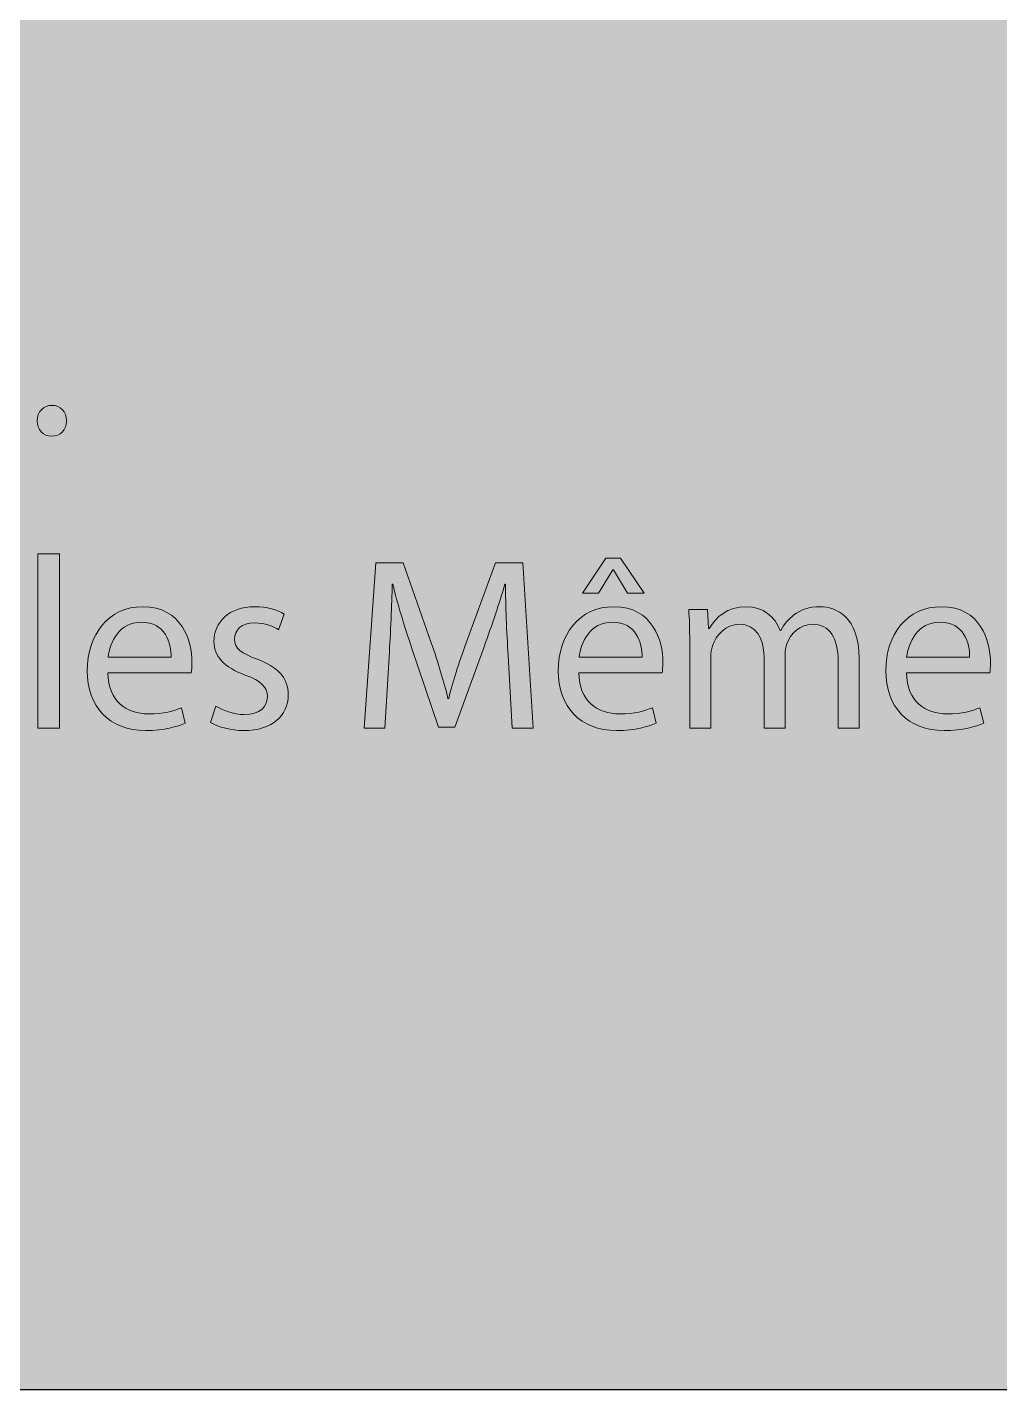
# Model space of a CAD drawing. Header units: inches. Extents: x 8 to 818, y -635 to -10.
# Drawn here: x 735.94 to 752.72, y -586.19 to -562.69 of the extents above; entities that cross this region are included whole.
import ezdxf

# ---------------------------------------------------------------- set-up
doc = ezdxf.new("R2010")
doc.units = ezdxf.units.IN
doc.header["$MEASUREMENT"] = 0
doc.layers.add('Calque 2', color=7, linetype='Continuous')

# ---------------------------------------------------------------- blocks, each defined once
blk = doc.blocks.new('block 14')
at = {"layer": 'Calque 2', "true_color": 0x262425}
h = blk.add_hatch(color=179, dxfattribs=at)
h.dxf.hatch_style = 2
edge = h.paths.add_edge_path()
edge.add_spline(control_points=[(736.116, -569.48), (736.116, -569.323), (736.222, -569.213), (736.37, -569.213), (736.518, -569.213), (736.62, -569.323), (736.62, -569.48), (736.62, -569.632), (736.522, -569.746), (736.366, -569.746), (736.218, -569.746), (736.116, -569.632), (736.116, -569.48)], knot_values=[0, 0, 0, 0, 1, 1, 1, 2, 2, 2, 3, 3, 3, 4, 4, 4, 4], degree=3, periodic=1)
h = blk.add_hatch(color=179, dxfattribs=at)
h.dxf.hatch_style = 2
h.paths.add_polyline_path([(736.129, -571.776), (736.501, -571.776), (736.501, -574.78), (736.129, -574.78)])
h = blk.add_hatch(color=179, dxfattribs=at)
h.dxf.hatch_style = 2
edge = h.paths.add_edge_path()
edge.add_spline(control_points=[(744.238, -573.528), (744.217, -573.13), (744.192, -572.652), (744.196, -572.296), (744.196, -572.296), (744.183, -572.296), (744.183, -572.296), (744.086, -572.631), (743.967, -572.986), (743.824, -573.379), (743.824, -573.379), (743.32, -574.763), (743.32, -574.763), (743.32, -574.763), (743.041, -574.763), (743.041, -574.763), (743.041, -574.763), (742.58, -573.405), (742.58, -573.405), (742.444, -573.003), (742.33, -572.635), (742.25, -572.296), (742.25, -572.296), (742.241, -572.296), (742.241, -572.296), (742.233, -572.652), (742.212, -573.13), (742.186, -573.557), (742.186, -573.557), (742.11, -574.78), (742.11, -574.78), (742.11, -574.78), (741.759, -574.78), (741.759, -574.78), (741.759, -574.78), (741.958, -571.928), (741.958, -571.928), (741.958, -571.928), (742.427, -571.928), (742.427, -571.928), (742.427, -571.928), (742.914, -573.307), (742.914, -573.307), (743.032, -573.659), (743.13, -573.972), (743.202, -574.268), (743.202, -574.268), (743.214, -574.268), (743.214, -574.268), (743.286, -573.98), (743.388, -573.667), (743.515, -573.307), (743.515, -573.307), (744.022, -571.928), (744.022, -571.928), (744.022, -571.928), (744.492, -571.928), (744.492, -571.928), (744.492, -571.928), (744.67, -574.78), (744.67, -574.78), (744.67, -574.78), (744.31, -574.78), (744.31, -574.78), (744.31, -574.78), (744.238, -573.528), (744.238, -573.528)], knot_values=[0, 0, 0, 0, 1, 1, 1, 2, 2, 2, 3, 3, 3, 4, 4, 4, 5, 5, 5, 6, 6, 6, 7, 7, 7, 8, 8, 8, 9, 9, 9, 10, 10, 10, 11, 11, 11, 12, 12, 12, 13, 13, 13, 14, 14, 14, 15, 15, 15, 16, 16, 16, 17, 17, 17, 18, 18, 18, 19, 19, 19, 20, 20, 20, 21, 21, 21, 22, 22, 22, 22], degree=3, periodic=1)
h = blk.add_hatch(color=179, dxfattribs=at)
h.dxf.hatch_style = 2
edge = h.paths.add_edge_path()
edge.add_spline(control_points=[(745.459, -573.824), (745.467, -574.327), (745.788, -574.535), (746.161, -574.535), (746.427, -574.535), (746.588, -574.488), (746.728, -574.429), (746.728, -574.429), (746.791, -574.695), (746.791, -574.695), (746.66, -574.754), (746.436, -574.822), (746.11, -574.822), (745.48, -574.822), (745.103, -574.407), (745.103, -573.79), (745.103, -573.172), (745.467, -572.686), (746.064, -572.686), (746.732, -572.686), (746.91, -573.274), (746.91, -573.65), (746.91, -573.726), (746.901, -573.786), (746.897, -573.824), (746.897, -573.824), (745.459, -573.824), (745.459, -573.824)], knot_values=[0, 0, 0, 0, 1, 1, 1, 2, 2, 2, 3, 3, 3, 4, 4, 4, 5, 5, 5, 6, 6, 6, 7, 7, 7, 8, 8, 8, 9, 9, 9, 9], degree=3, periodic=1)
edge = h.paths.add_edge_path()
edge.add_spline(control_points=[(746.55, -573.557), (746.554, -573.32), (746.453, -572.952), (746.034, -572.952), (745.657, -572.952), (745.492, -573.299), (745.463, -573.557), (745.463, -573.557), (746.55, -573.557), (746.55, -573.557)], knot_values=[0, 0, 0, 0, 1, 1, 1, 2, 2, 2, 3, 3, 3, 3], degree=3, periodic=1)
h.paths.add_polyline_path([(746.178, -571.848), (746.584, -572.453), (746.301, -572.453), (746.055, -572.051), (746.047, -572.051), (745.801, -572.453), (745.522, -572.453), (745.924, -571.848)])
h = blk.add_hatch(color=179, dxfattribs=at)
h.dxf.hatch_style = 2
edge = h.paths.add_edge_path()
edge.add_spline(control_points=[(737.335, -573.824), (737.343, -574.327), (737.665, -574.535), (738.037, -574.535), (738.304, -574.535), (738.465, -574.488), (738.604, -574.429), (738.604, -574.429), (738.668, -574.695), (738.668, -574.695), (738.537, -574.754), (738.312, -574.822), (737.987, -574.822), (737.356, -574.822), (736.98, -574.407), (736.98, -573.79), (736.98, -573.172), (737.343, -572.686), (737.94, -572.686), (738.609, -572.686), (738.786, -573.274), (738.786, -573.65), (738.786, -573.726), (738.778, -573.786), (738.774, -573.824), (738.774, -573.824), (737.335, -573.824), (737.335, -573.824)], knot_values=[0, 0, 0, 0, 1, 1, 1, 2, 2, 2, 3, 3, 3, 4, 4, 4, 5, 5, 5, 6, 6, 6, 7, 7, 7, 8, 8, 8, 9, 9, 9, 9], degree=3, periodic=1)
edge = h.paths.add_edge_path()
edge.add_spline(control_points=[(738.427, -573.557), (738.431, -573.32), (738.329, -572.952), (737.91, -572.952), (737.534, -572.952), (737.369, -573.299), (737.339, -573.557), (737.339, -573.557), (738.427, -573.557), (738.427, -573.557)], knot_values=[0, 0, 0, 0, 1, 1, 1, 2, 2, 2, 3, 3, 3, 3], degree=3, periodic=1)
h = blk.add_hatch(color=179, dxfattribs=at)
h.dxf.hatch_style = 2
edge = h.paths.add_edge_path()
edge.add_spline(control_points=[(739.198, -574.399), (739.308, -574.471), (739.502, -574.547), (739.689, -574.547), (739.959, -574.547), (740.086, -574.412), (740.086, -574.242), (740.086, -574.065), (739.98, -573.968), (739.705, -573.866), (739.337, -573.735), (739.164, -573.532), (739.164, -573.286), (739.164, -572.956), (739.43, -572.686), (739.87, -572.686), (740.078, -572.686), (740.26, -572.745), (740.374, -572.812), (740.374, -572.812), (740.281, -573.083), (740.281, -573.083), (740.201, -573.033), (740.052, -572.965), (739.862, -572.965), (739.642, -572.965), (739.519, -573.092), (739.519, -573.244), (739.519, -573.413), (739.642, -573.489), (739.909, -573.591), (740.264, -573.726), (740.446, -573.904), (740.446, -574.209), (740.446, -574.568), (740.167, -574.822), (739.68, -574.822), (739.456, -574.822), (739.248, -574.767), (739.105, -574.683), (739.105, -574.683), (739.198, -574.399), (739.198, -574.399)], knot_values=[0, 0, 0, 0, 1, 1, 1, 2, 2, 2, 3, 3, 3, 4, 4, 4, 5, 5, 5, 6, 6, 6, 7, 7, 7, 8, 8, 8, 9, 9, 9, 10, 10, 10, 11, 11, 11, 12, 12, 12, 13, 13, 13, 14, 14, 14, 14], degree=3, periodic=1)
h = blk.add_hatch(color=179, dxfattribs=at)
h.dxf.hatch_style = 2
edge = h.paths.add_edge_path()
edge.add_spline(control_points=[(747.372, -573.286), (747.372, -573.075), (747.368, -572.901), (747.355, -572.732), (747.355, -572.732), (747.681, -572.732), (747.681, -572.732), (747.681, -572.732), (747.698, -573.062), (747.698, -573.062), (747.698, -573.062), (747.71, -573.062), (747.71, -573.062), (747.825, -572.868), (748.015, -572.686), (748.354, -572.686), (748.633, -572.686), (748.844, -572.855), (748.933, -573.096), (748.933, -573.096), (748.942, -573.096), (748.942, -573.096), (749.005, -572.982), (749.086, -572.893), (749.17, -572.829), (749.293, -572.736), (749.428, -572.686), (749.623, -572.686), (749.894, -572.686), (750.296, -572.863), (750.296, -573.574), (750.296, -573.574), (750.296, -574.78), (750.296, -574.78), (750.296, -574.78), (749.932, -574.78), (749.932, -574.78), (749.932, -574.78), (749.932, -573.621), (749.932, -573.621), (749.932, -573.227), (749.788, -572.99), (749.487, -572.99), (749.276, -572.99), (749.111, -573.147), (749.048, -573.329), (749.031, -573.379), (749.018, -573.447), (749.018, -573.515), (749.018, -573.515), (749.018, -574.78), (749.018, -574.78), (749.018, -574.78), (748.654, -574.78), (748.654, -574.78), (748.654, -574.78), (748.654, -573.553), (748.654, -573.553), (748.654, -573.227), (748.51, -572.99), (748.227, -572.99), (747.994, -572.99), (747.825, -573.176), (747.765, -573.363), (747.744, -573.417), (747.736, -573.481), (747.736, -573.545), (747.736, -573.545), (747.736, -574.78), (747.736, -574.78), (747.736, -574.78), (747.372, -574.78), (747.372, -574.78), (747.372, -574.78), (747.372, -573.286), (747.372, -573.286)], knot_values=[0, 0, 0, 0, 1, 1, 1, 2, 2, 2, 3, 3, 3, 4, 4, 4, 5, 5, 5, 6, 6, 6, 7, 7, 7, 8, 8, 8, 9, 9, 9, 10, 10, 10, 11, 11, 11, 12, 12, 12, 13, 13, 13, 14, 14, 14, 15, 15, 15, 16, 16, 16, 17, 17, 17, 18, 18, 18, 19, 19, 19, 20, 20, 20, 21, 21, 21, 22, 22, 22, 23, 23, 23, 24, 24, 24, 25, 25, 25, 25], degree=3, periodic=1)
h = blk.add_hatch(color=179, dxfattribs=at)
h.dxf.hatch_style = 2
edge = h.paths.add_edge_path()
edge.add_spline(control_points=[(751.11, -573.824), (751.118, -574.327), (751.44, -574.535), (751.812, -574.535), (752.079, -574.535), (752.24, -574.488), (752.379, -574.429), (752.379, -574.429), (752.443, -574.695), (752.443, -574.695), (752.311, -574.754), (752.087, -574.822), (751.761, -574.822), (751.131, -574.822), (750.754, -574.407), (750.754, -573.79), (750.754, -573.172), (751.118, -572.686), (751.715, -572.686), (752.383, -572.686), (752.561, -573.274), (752.561, -573.65), (752.561, -573.726), (752.553, -573.786), (752.548, -573.824), (752.548, -573.824), (751.11, -573.824), (751.11, -573.824)], knot_values=[0, 0, 0, 0, 1, 1, 1, 2, 2, 2, 3, 3, 3, 4, 4, 4, 5, 5, 5, 6, 6, 6, 7, 7, 7, 8, 8, 8, 9, 9, 9, 9], degree=3, periodic=1)
edge = h.paths.add_edge_path()
edge.add_spline(control_points=[(752.201, -573.557), (752.206, -573.32), (752.104, -572.952), (751.685, -572.952), (751.309, -572.952), (751.144, -573.299), (751.114, -573.557), (751.114, -573.557), (752.201, -573.557), (752.201, -573.557)], knot_values=[0, 0, 0, 0, 1, 1, 1, 2, 2, 2, 3, 3, 3, 3], degree=3, periodic=1)
at = {"layer": 'Calque 2', "lineweight": 0}
for points in [[(736.129, -571.776), (736.501, -571.776), (736.501, -574.78), (736.129, -574.78), (736.129, -571.776)], [(746.178, -571.848), (746.584, -572.453), (746.301, -572.453), (746.055, -572.051), (746.047, -572.051), (745.801, -572.453), (745.522, -572.453), (745.924, -571.848), (746.178, -571.848)]]:
    blk.add_lwpolyline(points, dxfattribs=at)
for points, knots in [([(736.116, -569.48), (736.116, -569.323), (736.222, -569.213), (736.37, -569.213), (736.518, -569.213), (736.62, -569.323), (736.62, -569.48), (736.62, -569.632), (736.522, -569.746), (736.366, -569.746), (736.218, -569.746), (736.116, -569.632), (736.116, -569.48)], [0, 0, 0, 0, 1, 1, 1, 2, 2, 2, 3, 3, 3, 4, 4, 4, 4]), ([(744.238, -573.528), (744.217, -573.13), (744.192, -572.652), (744.196, -572.296), (744.196, -572.296), (744.183, -572.296), (744.183, -572.296), (744.086, -572.631), (743.967, -572.986), (743.824, -573.379), (743.824, -573.379), (743.32, -574.763), (743.32, -574.763), (743.32, -574.763), (743.041, -574.763), (743.041, -574.763), (743.041, -574.763), (742.58, -573.405), (742.58, -573.405), (742.444, -573.003), (742.33, -572.635), (742.25, -572.296), (742.25, -572.296), (742.241, -572.296), (742.241, -572.296), (742.233, -572.652), (742.212, -573.13), (742.186, -573.557), (742.186, -573.557), (742.11, -574.78), (742.11, -574.78), (742.11, -574.78), (741.759, -574.78), (741.759, -574.78), (741.759, -574.78), (741.958, -571.928), (741.958, -571.928), (741.958, -571.928), (742.427, -571.928), (742.427, -571.928), (742.427, -571.928), (742.914, -573.307), (742.914, -573.307), (743.032, -573.659), (743.13, -573.972), (743.202, -574.268), (743.202, -574.268), (743.214, -574.268), (743.214, -574.268), (743.286, -573.98), (743.388, -573.667), (743.515, -573.307), (743.515, -573.307), (744.022, -571.928), (744.022, -571.928), (744.022, -571.928), (744.492, -571.928), (744.492, -571.928), (744.492, -571.928), (744.67, -574.78), (744.67, -574.78), (744.67, -574.78), (744.31, -574.78), (744.31, -574.78), (744.31, -574.78), (744.238, -573.528), (744.238, -573.528)], [0, 0, 0, 0, 1, 1, 1, 2, 2, 2, 3, 3, 3, 4, 4, 4, 5, 5, 5, 6, 6, 6, 7, 7, 7, 8, 8, 8, 9, 9, 9, 10, 10, 10, 11, 11, 11, 12, 12, 12, 13, 13, 13, 14, 14, 14, 15, 15, 15, 16, 16, 16, 17, 17, 17, 18, 18, 18, 19, 19, 19, 20, 20, 20, 21, 21, 21, 22, 22, 22, 22]), ([(737.335, -573.824), (737.343, -574.327), (737.665, -574.535), (738.037, -574.535), (738.304, -574.535), (738.465, -574.488), (738.604, -574.429), (738.604, -574.429), (738.668, -574.695), (738.668, -574.695), (738.537, -574.754), (738.312, -574.822), (737.987, -574.822), (737.356, -574.822), (736.98, -574.407), (736.98, -573.79), (736.98, -573.172), (737.343, -572.686), (737.94, -572.686), (738.609, -572.686), (738.786, -573.274), (738.786, -573.65), (738.786, -573.726), (738.778, -573.786), (738.774, -573.824), (738.774, -573.824), (737.335, -573.824), (737.335, -573.824)], [0, 0, 0, 0, 1, 1, 1, 2, 2, 2, 3, 3, 3, 4, 4, 4, 5, 5, 5, 6, 6, 6, 7, 7, 7, 8, 8, 8, 9, 9, 9, 9]), ([(739.198, -574.399), (739.308, -574.471), (739.502, -574.547), (739.689, -574.547), (739.959, -574.547), (740.086, -574.412), (740.086, -574.242), (740.086, -574.065), (739.98, -573.968), (739.705, -573.866), (739.337, -573.735), (739.164, -573.532), (739.164, -573.286), (739.164, -572.956), (739.43, -572.686), (739.87, -572.686), (740.078, -572.686), (740.26, -572.745), (740.374, -572.812), (740.374, -572.812), (740.281, -573.083), (740.281, -573.083), (740.201, -573.033), (740.052, -572.965), (739.862, -572.965), (739.642, -572.965), (739.519, -573.092), (739.519, -573.244), (739.519, -573.413), (739.642, -573.489), (739.909, -573.591), (740.264, -573.726), (740.446, -573.904), (740.446, -574.209), (740.446, -574.568), (740.167, -574.822), (739.68, -574.822), (739.456, -574.822), (739.248, -574.767), (739.105, -574.683), (739.105, -574.683), (739.198, -574.399), (739.198, -574.399)], [0, 0, 0, 0, 1, 1, 1, 2, 2, 2, 3, 3, 3, 4, 4, 4, 5, 5, 5, 6, 6, 6, 7, 7, 7, 8, 8, 8, 9, 9, 9, 10, 10, 10, 11, 11, 11, 12, 12, 12, 13, 13, 13, 14, 14, 14, 14]), ([(745.459, -573.824), (745.467, -574.327), (745.788, -574.535), (746.161, -574.535), (746.427, -574.535), (746.588, -574.488), (746.728, -574.429), (746.728, -574.429), (746.791, -574.695), (746.791, -574.695), (746.66, -574.754), (746.436, -574.822), (746.11, -574.822), (745.48, -574.822), (745.103, -574.407), (745.103, -573.79), (745.103, -573.172), (745.467, -572.686), (746.064, -572.686), (746.732, -572.686), (746.91, -573.274), (746.91, -573.65), (746.91, -573.726), (746.901, -573.786), (746.897, -573.824), (746.897, -573.824), (745.459, -573.824), (745.459, -573.824)], [0, 0, 0, 0, 1, 1, 1, 2, 2, 2, 3, 3, 3, 4, 4, 4, 5, 5, 5, 6, 6, 6, 7, 7, 7, 8, 8, 8, 9, 9, 9, 9]), ([(747.372, -573.286), (747.372, -573.075), (747.368, -572.901), (747.355, -572.732), (747.355, -572.732), (747.681, -572.732), (747.681, -572.732), (747.681, -572.732), (747.698, -573.062), (747.698, -573.062), (747.698, -573.062), (747.71, -573.062), (747.71, -573.062), (747.825, -572.868), (748.015, -572.686), (748.354, -572.686), (748.633, -572.686), (748.844, -572.855), (748.933, -573.096), (748.933, -573.096), (748.942, -573.096), (748.942, -573.096), (749.005, -572.982), (749.086, -572.893), (749.17, -572.829), (749.293, -572.736), (749.428, -572.686), (749.623, -572.686), (749.894, -572.686), (750.296, -572.863), (750.296, -573.574), (750.296, -573.574), (750.296, -574.78), (750.296, -574.78), (750.296, -574.78), (749.932, -574.78), (749.932, -574.78), (749.932, -574.78), (749.932, -573.621), (749.932, -573.621), (749.932, -573.227), (749.788, -572.99), (749.487, -572.99), (749.276, -572.99), (749.111, -573.147), (749.048, -573.329), (749.031, -573.379), (749.018, -573.447), (749.018, -573.515), (749.018, -573.515), (749.018, -574.78), (749.018, -574.78), (749.018, -574.78), (748.654, -574.78), (748.654, -574.78), (748.654, -574.78), (748.654, -573.553), (748.654, -573.553), (748.654, -573.227), (748.51, -572.99), (748.227, -572.99), (747.994, -572.99), (747.825, -573.176), (747.765, -573.363), (747.744, -573.417), (747.736, -573.481), (747.736, -573.545), (747.736, -573.545), (747.736, -574.78), (747.736, -574.78), (747.736, -574.78), (747.372, -574.78), (747.372, -574.78), (747.372, -574.78), (747.372, -573.286), (747.372, -573.286)], [0, 0, 0, 0, 1, 1, 1, 2, 2, 2, 3, 3, 3, 4, 4, 4, 5, 5, 5, 6, 6, 6, 7, 7, 7, 8, 8, 8, 9, 9, 9, 10, 10, 10, 11, 11, 11, 12, 12, 12, 13, 13, 13, 14, 14, 14, 15, 15, 15, 16, 16, 16, 17, 17, 17, 18, 18, 18, 19, 19, 19, 20, 20, 20, 21, 21, 21, 22, 22, 22, 23, 23, 23, 24, 24, 24, 25, 25, 25, 25]), ([(751.11, -573.824), (751.118, -574.327), (751.44, -574.535), (751.812, -574.535), (752.079, -574.535), (752.24, -574.488), (752.379, -574.429), (752.379, -574.429), (752.443, -574.695), (752.443, -574.695), (752.311, -574.754), (752.087, -574.822), (751.761, -574.822), (751.131, -574.822), (750.754, -574.407), (750.754, -573.79), (750.754, -573.172), (751.118, -572.686), (751.715, -572.686), (752.383, -572.686), (752.561, -573.274), (752.561, -573.65), (752.561, -573.726), (752.553, -573.786), (752.548, -573.824), (752.548, -573.824), (751.11, -573.824), (751.11, -573.824)], [0, 0, 0, 0, 1, 1, 1, 2, 2, 2, 3, 3, 3, 4, 4, 4, 5, 5, 5, 6, 6, 6, 7, 7, 7, 8, 8, 8, 9, 9, 9, 9]), ([(738.427, -573.557), (738.431, -573.32), (738.329, -572.952), (737.91, -572.952), (737.534, -572.952), (737.369, -573.299), (737.339, -573.557), (737.339, -573.557), (738.427, -573.557), (738.427, -573.557)], [0, 0, 0, 0, 1, 1, 1, 2, 2, 2, 3, 3, 3, 3]), ([(746.55, -573.557), (746.554, -573.32), (746.453, -572.952), (746.034, -572.952), (745.657, -572.952), (745.492, -573.299), (745.463, -573.557), (745.463, -573.557), (746.55, -573.557), (746.55, -573.557)], [0, 0, 0, 0, 1, 1, 1, 2, 2, 2, 3, 3, 3, 3]), ([(752.201, -573.557), (752.206, -573.32), (752.104, -572.952), (751.685, -572.952), (751.309, -572.952), (751.144, -573.299), (751.114, -573.557), (751.114, -573.557), (752.201, -573.557), (752.201, -573.557)], [0, 0, 0, 0, 1, 1, 1, 2, 2, 2, 3, 3, 3, 3])]:
    blk.add_open_spline(points, degree=3, knots=knots, dxfattribs=at)

msp = doc.modelspace()

# ---------------------------------------------------------------- hatches: boundary and pattern name
at = {"layer": 'Calque 2', "true_color": 0xfefeff}
h = msp.add_hatch(color=7, dxfattribs=at)
h.dxf.hatch_style = 2
h.paths.add_polyline_path([(787.662, -586.194), (636.119, -586.194), (636.119, -513.458), (787.662, -513.458)])

# ---------------------------------------------------------------- linework, layer by layer
at = {"layer": 'Calque 2', "color": 179, "lineweight": 30, "true_color": 0x262425}
msp.add_lwpolyline([(787.662, -586.194), (636.119, -586.194), (636.119, -513.458), (787.662, -513.458), (787.662, -586.194)], dxfattribs=at)

# ---------------------------------------------------------------- block references
at = {"layer": 'Calque 2'}
msp.add_blockref('block 14', (0, 0), dxfattribs=at)

doc.saveas('drawing.dxf')
